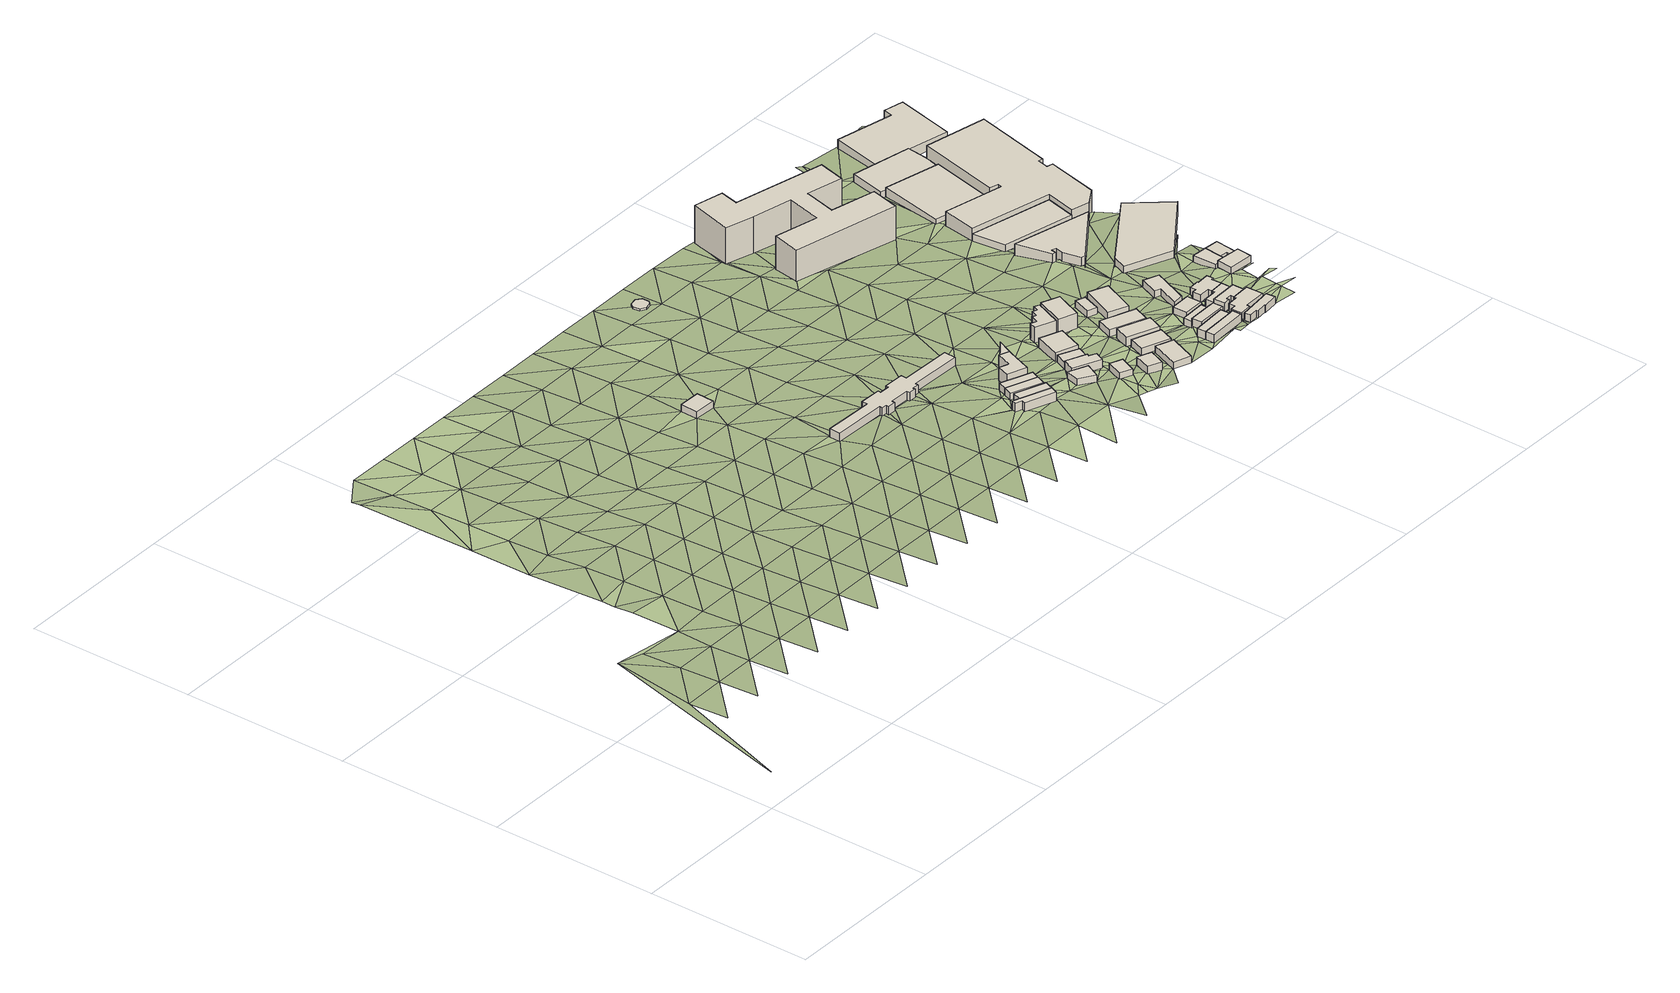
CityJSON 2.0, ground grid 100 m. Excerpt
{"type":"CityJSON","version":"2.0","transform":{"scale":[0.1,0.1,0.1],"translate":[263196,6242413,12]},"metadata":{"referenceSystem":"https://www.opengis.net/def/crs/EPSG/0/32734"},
"CityObjects":{
"building1":{"type":"Building","attributes":{"building":"service","building:levels":"1","footprint":{"type":"Polygon"},"plus_code":"C7XJX9X3+XVV","ground_height":23.1,"building_height":4.1,"roof_height":27.2},"geometry":[{"type":"Solid","lod":"1","boundaries":[[[[0,1,2,3]],[[1,4,5,2]],[[4,6,7,5]],[[6,0,3,7]],[[3,2,5,7]],[[6,4,1,0]]]]}]},
"building2":{"type":"Building","attributes":{"address":"Searle Street Woodstock 7925 Cape Town","building":"civic","building:levels":"1","footprint":{"type":"Polygon"},"plus_code":"CCXQXQXG+XPR","ground_height":27.39,"building_height":4.1,"roof_height":31.49},"geometry":[{"type":"Solid","lod":"1","boundaries":[[[[8,9,10,11]],[[9,12,13,10]],[[12,14,15,13]],[[14,16,17,15]],[[16,18,19,17]],[[18,20,21,19]],[[20,22,23,21]],[[22,24,25,23]],[[24,26,27,25]],[[26,28,29,27]],[[28,30,31,29]],[[30,32,33,31]],[[32,34,35,33]],[[34,36,37,35]],[[36,38,39,37]],[[38,40,41,39]],[[40,42,43,41]],[[42,44,45,43]],[[44,46,47,45]],[[46,48,49,47]],[[48,50,51,49]],[[50,52,53,51]],[[52,54,55,53]],[[54,8,11,55]],[[11,10,13,15,17,19,21,23,25,27,29,31,33,35,37,39,41,43,45,47,49,51,53,55]],[[54,52,50,48,46,44,42,40,38,36,34,32,30,28,26,24,22,20,18,16,14,12,9,8]]]]}]},
"building3":{"type":"Building","attributes":{"address":"38 Upper Warwick Street Woodstock Cape Town","building":"house","building:levels":"1","footprint":{"type":"Polygon"},"plus_code":"CGXQXCXW+XPV","ground_height":31.04,"building_height":4.1,"roof_height":35.14},"geometry":[{"type":"Solid","lod":"1","boundaries":[[[[56,57,58,59]],[[57,60,61,58]],[[60,62,63,61]],[[62,64,65,63]],[[64,66,67,65]],[[66,68,69,67]],[[68,56,59,69]],[[59,58,61,63,65,67,69]],[[68,66,64,62,60,57,56]]]]}]},
"building4":{"type":"Building","attributes":{"address":"36 Upper Warwick Street Woodstock Cape Town","building":"house","building:levels":"1","footprint":{"type":"Polygon"},"plus_code":"CGXVX6XV+XVR","ground_height":31.04,"building_height":4.1,"roof_height":35.14},"geometry":[{"type":"Solid","lod":"1","boundaries":[[[[56,70,71,59]],[[70,72,73,71]],[[72,57,58,73]],[[57,56,59,58]],[[59,71,73,58]],[[57,72,70,56]]]]}]},
"building5":{"type":"Building","attributes":{"address":"34 Upper Warwick Street Woodstock Cape Town","building":"house","building:levels":"1","footprint":{"type":"Polygon"},"plus_code":"CHX2X7XG+X4X","ground_height":29.54,"building_height":4.1,"roof_height":33.64},"geometry":[{"type":"Solid","lod":"1","boundaries":[[[[74,75,76,77,78,79]],[[75,80,81,77,76]],[[80,82,83,81]],[[82,74,79,78,83]],[[78,77,81,83]],[[82,80,75,74]]]]}]},
"building6":{"type":"Building","attributes":{"address":"32 Upper Warwick Street Woodstock Cape Town","building":"house","building:levels":"1","footprint":{"type":"Polygon"},"plus_code":"CHX4X8XF+X5X","ground_height":29.35,"building_height":4.1,"roof_height":33.45},"geometry":[{"type":"Solid","lod":"1","boundaries":[[[[74,84,85,79]],[[84,86,87,85]],[[86,75,76,87]],[[75,74,79,76]],[[79,85,87,76]],[[75,86,84,74]]]]}]},
"building7":{"type":"Building","attributes":{"address":"Upper Warwick Street Woodstock Cape Town","building":"house","building:levels":"2","footprint":{"type":"Polygon"},"plus_code":"CHX8XXXF+XWV","ground_height":29.35,"building_height":6.9,"roof_height":36.25},"geometry":[{"type":"Solid","lod":"1","boundaries":[[[[88,89,90,91]],[[89,92,93,90]],[[92,94,95,93]],[[94,96,97,95]],[[96,98,99,97]],[[98,88,91,99]],[[91,90,93,95,97,99]],[[98,96,94,92,89,88]]]]}]},
"building8":{"type":"Building","attributes":{"building":"roof","building:levels":"1","footprint":{"type":"Polygon"},"plus_code":"CCXJX8X4+X8R","ground_height":18.79,"bottom_roof_height":21.59,"roof_height":22.89},"geometry":[{"type":"Solid","lod":"1","boundaries":[[[[100,101,102,103]],[[101,104,105,102]],[[104,106,107,105]],[[106,108,109,107]],[[108,110,111,109]],[[110,112,113,111]],[[112,114,115,113]],[[114,100,103,115]],[[103,102,105,107,109,111,113,115]],[[114,112,110,108,106,104,101,100]]]]}]},
"building9":{"type":"Building","attributes":{"address":"Upper Warwick Street Woodstock Cape Town","building":"house","building:levels":"1","footprint":{"type":"Polygon"},"plus_code":"CJX8XVX3+X5R","ground_height":30.44,"building_height":4.1,"roof_height":34.54},"geometry":[{"type":"Solid","lod":"1","boundaries":[[[[116,117,118,119]],[[117,120,121,118]],[[120,122,123,121]],[[122,116,119,123]],[[119,118,121,123]],[[122,120,117,116]]]]}]},
"building10":{"type":"Building","attributes":{"building":"industrial","building:levels":"1","footprint":{"type":"Polygon"},"plus_code":"CJX4X7XG+X7R","ground_height":27.84,"building_height":4.1,"roof_height":31.94},"geometry":[{"type":"Solid","lod":"1","boundaries":[[[[124,125,126,127]],[[125,128,129,126]],[[128,124,127,129]],[[127,126,129]],[[128,125,124]]]]}]},
"building11":{"type":"Building","attributes":{"address":"Upper Warwick Street Woodstock Cape Town","building":"house","building:levels":"1","footprint":{"type":"Polygon"},"plus_code":"CJXQXRXH+XJW","ground_height":30.44,"building_height":4.1,"roof_height":34.54},"geometry":[{"type":"Solid","lod":"1","boundaries":[[[[130,131,132,133,134,135]],[[131,136,137,133,132]],[[136,138,139,137]],[[138,140,141,139]],[[140,142,143,141]],[[142,130,135,134,143]],[[134,133,137,139,141,143]],[[142,140,138,136,131,130]]]]}]},
"building12":{"type":"Building","attributes":{"address":"Woodstock Cape Town","building":"house","building:levels":"1","footprint":{"type":"Polygon"},"plus_code":"CMX5XGX8+XMV","ground_height":30.44,"building_height":4.1,"roof_height":34.54},"geometry":[{"type":"Solid","lod":"1","boundaries":[[[[144,145,146,147]],[[145,148,149,146]],[[148,150,151,149]],[[150,144,147,151]],[[147,146,149,151]],[[150,148,145,144]]]]}]},
"building13":{"type":"Building","attributes":{"address":"Upper Warwick Street Woodstock Cape Town","building":"house","building:levels":"1","footprint":{"type":"Polygon"},"plus_code":"CJXVXCX7+XJW","ground_height":29.15,"building_height":4.1,"roof_height":33.25},"geometry":[{"type":"Solid","lod":"1","boundaries":[[[[131,130,135,132]],[[130,152,153,135]],[[152,154,155,153]],[[154,131,132,155]],[[132,135,153,155]],[[154,152,130,131]]]]}]},
"building14":{"type":"Building","attributes":{"address":"Woodstock Cape Town","building":"house","building:levels":"1","footprint":{"type":"Polygon"},"plus_code":"CMXRXGXP+X5W","ground_height":31.17,"building_height":4.1,"roof_height":35.27},"geometry":[{"type":"Solid","lod":"1","boundaries":[[[[156,157,158,159]],[[157,160,161,158]],[[160,162,163,161]],[[162,156,159,163]],[[159,158,161,163]],[[162,160,157,156]]]]}]},
"building15":{"type":"Building","attributes":{"address":"Upper Warwick Street Woodstock Cape Town","building":"house","building:levels":"1","footprint":{"type":"Polygon"},"plus_code":"CMX5X9XQ+X7X","ground_height":29.15,"building_height":4.1,"roof_height":33.25},"geometry":[{"type":"Solid","lod":"1","boundaries":[[[[164,165,166,167]],[[165,168,169,166]],[[168,170,171,169]],[[170,164,167,171]],[[167,166,169,171]],[[170,168,165,164]]]]}]},
"building16":{"type":"Building","attributes":{"address":"Ravenscraig Road Woodstock Cape Town","building":"house","building:levels":"1","footprint":{"type":"Polygon"},"plus_code":"CPXGX3XV+XRV","ground_height":31.17,"building_height":4.1,"roof_height":35.27},"geometry":[{"type":"Solid","lod":"1","boundaries":[[[[172,173,174,175]],[[173,176,177,174]],[[176,178,179,177]],[[178,172,175,179]],[[175,174,177,179]],[[178,176,173,172]]]]}]},
"building17":{"type":"Building","attributes":{"address":"Upper Warwick Street Woodstock Cape Town","building":"house","building:levels":"3","footprint":{"type":"Polygon"},"plus_code":"CMXHXWX2+X8X","ground_height":27.42,"building_height":9.7,"roof_height":37.12},"geometry":[{"type":"Solid","lod":"1","boundaries":[[[[180,181,182,183]],[[181,184,185,182]],[[184,186,187,185]],[[186,188,189,187]],[[188,190,191,189]],[[190,192,193,191]],[[192,194,195,193]],[[194,196,197,195]],[[196,198,199,197]],[[198,180,183,199]],[[183,182,185,187,189,191,193,195,197,199]],[[198,196,194,192,190,188,186,184,181,180]]]]}]},
"building18":{"type":"Building","attributes":{"address":"Ravenscraig Road Woodstock Cape Town","building":"house","building:levels":"1","footprint":{"type":"Polygon"},"plus_code":"CPXJXVXC+XCR","ground_height":30.36,"building_height":4.1,"roof_height":34.46},"geometry":[{"type":"Solid","lod":"1","boundaries":[[[[200,201,202,203]],[[201,204,205,202]],[[204,206,207,205]],[[206,200,203,207]],[[203,202,205,207]],[[206,204,201,200]]]]}]},
"building19":{"type":"Building","attributes":{"address":"Upper Warwick Street Woodstock Cape Town","building":"house","building:levels":"3","footprint":{"type":"Polygon"},"plus_code":"CPX5XMXW+X4X","ground_height":27.42,"building_height":9.7,"roof_height":37.12},"geometry":[{"type":"Solid","lod":"1","boundaries":[[[[208,209,210,211]],[[209,212,213,210]],[[212,214,215,213]],[[214,208,211,215]],[[211,210,213,215]],[[214,212,209,208]]]]}]},
"building20":{"type":"Building","attributes":{"address":"Ravenscraig Road Woodstock Cape Town","building":"house","building:levels":"1","footprint":{"type":"Polygon"},"plus_code":"CPXRXRX2+X4V","ground_height":30.78,"building_height":4.1,"roof_height":34.88},"geometry":[{"type":"Solid","lod":"1","boundaries":[[[[216,217,218,219]],[[217,220,221,218]],[[220,222,223,221]],[[222,216,219,223]],[[219,218,221,223]],[[222,220,217,216]]]]}]},
"building21":{"type":"Building","attributes":{"address":"Ravenscraig Road Woodstock Cape Town","building":"house","building:levels":"1","footprint":{"type":"Polygon"},"plus_code":"CPXXXRX5+X5X","ground_height":29.14,"building_height":4.1,"roof_height":33.24},"geometry":[{"type":"Solid","lod":"1","boundaries":[[[[224,225,226,227]],[[225,228,229,226]],[[228,230,231,229]],[[230,224,227,231]],[[227,226,229,231]],[[230,228,225,224]]]]}]},
"building22":{"type":"Building","attributes":{"building":"service","building:levels":"1","footprint":{"type":"Polygon"},"plus_code":"CQX3XMX3+XXR","ground_height":27.41,"building_height":4.1,"roof_height":31.51},"geometry":[{"type":"Solid","lod":"1","boundaries":[[[[232,233,234,235]],[[233,236,237,234]],[[236,238,239,237]],[[238,232,235,239]],[[235,234,237,239]],[[238,236,233,232]]]]}]},
"building23":{"type":"Building","attributes":{"address":"19 Ravenscraig Road Woodstock Cape Town","building":"house","building:levels":"1","footprint":{"type":"Polygon"},"plus_code":"CRX6XCX5+XPX","ground_height":32.92,"building_height":4.1,"roof_height":37.02},"geometry":[{"type":"Solid","lod":"1","boundaries":[[[[240,241,242,243]],[[241,244,245,242]],[[244,246,247,245]],[[246,248,249,247]],[[248,240,243,249]],[[243,242,245,247,249]],[[248,246,244,241,240]]]]}]},
"building24":{"type":"Building","attributes":{"address":"17 Ravenscraig Road Woodstock Cape Town","building":"house","building:levels":"1","footprint":{"type":"Polygon"},"plus_code":"CRX4XRXG+XFR","ground_height":32.92,"building_height":4.1,"roof_height":37.02},"geometry":[{"type":"Solid","lod":"1","boundaries":[[[[240,248,249,243]],[[248,250,251,249]],[[250,252,253,251]],[[252,240,243,253]],[[243,249,251,253]],[[252,250,248,240]]]]}]},
"building25":{"type":"Building","attributes":{"address":"41 Upper Warwick Street Woodstock Cape Town","building":"house","building:levels":"1","footprint":{"type":"Polygon"},"plus_code":"CQXGX5XX+XGV","ground_height":29.14,"building_height":4.1,"roof_height":33.24},"geometry":[{"type":"Solid","lod":"1","boundaries":[[[[254,255,256,257]],[[255,258,259,256]],[[258,260,261,259]],[[260,254,257,261]],[[257,256,259,261]],[[260,258,255,254]]]]}]},
"building26":{"type":"Building","attributes":{"address":"15 Ravenscraig Road Woodstock Cape Town","building":"house","building:levels":"1","footprint":{"type":"Polygon"},"plus_code":"CRX9X2X5+X2X","ground_height":32.92,"building_height":4.1,"roof_height":37.02},"geometry":[{"type":"Solid","lod":"1","boundaries":[[[[262,263,264,265,266,267]],[[263,268,269,265,264]],[[268,270,271,269]],[[270,272,273,271]],[[272,262,267,266,273]],[[266,265,269,271,273]],[[272,270,268,263,262]]]]}]},
"building27":{"type":"Building","attributes":{"address":"13 Ravenscraig Road Woodstock Cape Town","building":"house","building:levels":"1","footprint":{"type":"Polygon"},"plus_code":"CRX7XGX6+XRR","ground_height":30.94,"building_height":4.1,"roof_height":35.04},"geometry":[{"type":"Solid","lod":"1","boundaries":[[[[274,275,276,267]],[[275,277,278,276]],[[277,279,264,278]],[[279,274,267,264]],[[267,276,278,264]],[[279,277,275,274]]]]}]},
"building28":{"type":"Building","attributes":{"address":"11 Ravenscraig Road Woodstock Cape Town","building":"house","building:levels":"1","footprint":{"type":"Polygon"},"plus_code":"CRXCXVX2+X6X","ground_height":30.94,"building_height":4.1,"roof_height":35.04},"geometry":[{"type":"Solid","lod":"1","boundaries":[[[[280,281,282,283]],[[281,284,285,282]],[[284,286,287,285]],[[286,280,283,287]],[[283,282,285,287]],[[286,284,281,280]]]]}]},
"building29":{"type":"Building","attributes":{"building":"industrial","building:levels":"7","footprint":{"type":"Polygon"},"plus_code":"CQX4XHXH+XMX","ground_height":18.16,"building_height":20.9,"roof_height":39.06},"geometry":[{"type":"Solid","lod":"1","boundaries":[[[[288,289,290,291]],[[289,292,293,290]],[[292,294,295,293]],[[294,296,297,295]],[[296,298,299,297]],[[298,300,301,299]],[[300,302,303,301]],[[302,304,305,303]],[[304,306,307,305]],[[306,308,309,307]],[[308,310,311,309]],[[310,312,313,311]],[[312,314,315,313]],[[314,316,317,315]],[[316,288,291,317]],[[291,290,293,295,297,299,301,303,305,307,309,311,313,315,317]],[[316,314,312,310,308,306,304,302,300,298,296,294,292,289,288]]]]}]},
"building30":{"type":"Building","attributes":{"address":"10 Park Road Woodstock Cape Town","building":"house","building:levels":"1","footprint":{"type":"Polygon"},"plus_code":"CVXCXPX5+XWX","ground_height":33.24,"building_height":4.1,"roof_height":37.34},"geometry":[{"type":"Solid","lod":"1","boundaries":[[[[318,319,320,321]],[[319,322,323,320]],[[322,324,325,323]],[[324,326,327,325]],[[326,328,329,327]],[[328,330,331,329]],[[330,332,333,331]],[[332,318,321,333]],[[321,320,323,325,327,329,331,333]],[[332,330,328,326,324,322,319,318]]]]}]},
"building31":{"type":"Building","attributes":{"address":"8 Park Road Woodstock Cape Town","building":"house","building:levels":"1","footprint":{"type":"Polygon"},"plus_code":"CVX9X9XJ+XPR","ground_height":33.24,"building_height":4.1,"roof_height":37.34},"geometry":[{"type":"Solid","lod":"1","boundaries":[[[[334,335,336,337]],[[335,338,339,336]],[[338,340,341,339]],[[340,342,343,341]],[[342,344,345,343]],[[344,346,347,345]],[[346,348,349,347]],[[348,350,351,349]],[[350,352,353,351]],[[352,354,355,353]],[[354,334,337,355]],[[337,336,339,341,343,345,347,349,351,353,355]],[[354,352,350,348,346,344,342,340,338,335,334]]]]}]},
"building32":{"type":"Building","attributes":{"address":"37 Warwick Street Woodstock Cape Town","building":"house","building:levels":"1","footprint":{"type":"Polygon"},"plus_code":"CRXPXPXC+XCX","ground_height":29.06,"building_height":4.1,"roof_height":33.16},"geometry":[{"type":"Solid","lod":"1","boundaries":[[[[356,357,358,359]],[[357,360,361,358]],[[360,362,363,361]],[[362,364,365,363]],[[364,366,367,365]],[[366,356,359,367]],[[359,358,361,363,365,367]],[[366,364,362,360,357,356]]]]}]},
"building33":{"type":"Building","attributes":{"address":"6 Park Road Woodstock Cape Town","building":"house","building:levels":"1","footprint":{"type":"Polygon"},"plus_code":"CVX8XRXV+XJW","ground_height":33.24,"building_height":4.1,"roof_height":37.34},"geometry":[{"type":"Solid","lod":"1","boundaries":[[[[368,369,370,337]],[[369,371,372,373,370]],[[371,374,375,376,373,372]],[[374,377,378,376,375]],[[377,379,380,378]],[[379,381,382,380]],[[381,383,336,382]],[[383,368,337,336]],[[337,370,373,376,378,380,382,336]],[[383,381,379,377,374,371,369,368]]]]}]},
"building34":{"type":"Building","attributes":{"address":"4 Park Road Woodstock Cape Town","building":"house","building:levels":"1","footprint":{"type":"Polygon"},"plus_code":"CVX8XMXH+X2V","ground_height":31.2,"building_height":4.1,"roof_height":35.3},"geometry":[{"type":"Solid","lod":"1","boundaries":[[[[369,384,385,386]],[[384,387,388,385]],[[387,389,390,388]],[[389,391,392,390]],[[391,371,372,392]],[[371,369,386,372]],[[386,385,388,390,392,372]],[[371,391,389,387,384,369]]]]}]},
"building35":{"type":"Building","attributes":{"address":"2 Park Road Woodstock Cape Town","building":"house","building:levels":"1","footprint":{"type":"Polygon"},"plus_code":"CVX9X4X2+X2R","ground_height":31.2,"building_height":4.1,"roof_height":35.3},"geometry":[{"type":"Solid","lod":"1","boundaries":[[[[384,393,394,385]],[[393,395,396,394]],[[395,397,398,396]],[[397,399,400,398]],[[399,401,402,400]],[[401,403,404,402]],[[403,405,406,404]],[[405,407,408,406]],[[407,409,410,408]],[[409,411,412,410]],[[411,387,388,412]],[[387,384,385,388]],[[385,394,396,398,400,402,404,406,408,410,412,388]],[[387,411,409,407,405,403,401,399,397,395,393,384]]]]}]},
"building36":{"type":"Building","attributes":{"address":"40 Woodlands Road Woodstock Cape Town","building":"yes","building:levels":"2","footprint":{"type":"Polygon"},"plus_code":"CVXCXHXF+XCV","ground_height":22.42,"building_height":6.9,"roof_height":29.32},"geometry":[{"type":"Solid","lod":"1","boundaries":[[[[413,414,415,416]],[[414,417,418,415]],[[417,419,420,418]],[[419,421,422,420]],[[421,423,424,422]],[[423,425,426,424]],[[425,427,428,426]],[[427,429,430,428]],[[429,431,432,430]],[[431,413,416,432]],[[416,415,418,420,422,424,426,428,430,432]],[[431,429,427,425,423,421,419,417,414,413]]]]}]},
"building37":{"type":"Building","attributes":{"address":"Park Road Woodstock Cape Town","building":"house","building:levels":"1","footprint":{"type":"Polygon"},"plus_code":"C2XVXHXC+X4W","ground_height":31,"building_height":4.1,"roof_height":35.1},"geometry":[{"type":"Solid","lod":"1","boundaries":[[[[433,434,435,436,437]],[[434,438,439,435]],[[438,440,441,439]],[[440,433,437,436,441]],[[436,435,439,441]],[[440,438,434,433]]]]}]},
"building38":{"type":"Building","attributes":{"address":"33 Warwick Street Woodstock Cape Town","building":"yes","building:levels":"1","footprint":{"type":"Polygon"},"plus_code":"C2XMXPX2+X7W","ground_height":28.67,"building_height":4.1,"roof_height":32.77},"geometry":[{"type":"Solid","lod":"1","boundaries":[[[[442,443,444,445]],[[443,446,447,444]],[[446,448,449,447]],[[448,450,451,449]],[[450,442,445,451]],[[445,444,447,449,451]],[[450,448,446,443,442]]]]}]},
"building39":{"type":"Building","attributes":{"building":"industrial","building:levels":"1","footprint":{"type":"Polygon"},"plus_code":"CVXFXRX3+XMX","ground_height":21.06,"building_height":4.1,"roof_height":25.16},"geometry":[{"type":"Solid","lod":"1","boundaries":[[[[452,453,454,455]],[[453,456,457,454]],[[456,458,459,457]],[[458,452,455,459]],[[455,454,457,459]],[[458,456,453,452]]]]}]},
"building40":{"type":"Building","attributes":{"address":"31 Warwick Street Woodstock Cape Town","building":"house","building:levels":"1","footprint":{"type":"Polygon"},"plus_code":"C3X4X8X8+X7R","ground_height":28.67,"building_height":4.1,"roof_height":32.77},"geometry":[{"type":"Solid","lod":"1","boundaries":[[[[442,450,451,445]],[[450,460,461,451]],[[460,462,463,461]],[[462,464,465,463]],[[464,466,467,465]],[[466,468,469,467]],[[468,442,445,469]],[[445,451,461,463,465,467,469]],[[468,466,464,462,460,450,442]]]]}]},
"building41":{"type":"Building","attributes":{"address":"19D Woodlands Road Cape Town","building":"industrial","building:levels":"1","footprint":{"type":"Polygon"},"plus_code":"C2XRX7XF+XMX","ground_height":26.19,"building_height":4.1,"roof_height":30.29},"geometry":[{"type":"Solid","lod":"1","boundaries":[[[[470,471,472,473]],[[471,474,475,472]],[[474,476,477,475]],[[476,478,479,477]],[[478,470,473,479]],[[473,472,475,477,479]],[[478,476,474,471,470]]]]}]},
"building42":{"type":"Building","attributes":{"building":"industrial","building:levels":"1","footprint":{"type":"Polygon"},"plus_code":"CVX9XRX9+XVX","ground_height":18.2,"building_height":4.1,"roof_height":22.3},"geometry":[{"type":"Solid","lod":"1","boundaries":[[[[480,481,482,483,484,485]],[[481,486,487,483,482]],[[486,488,489,487]],[[488,480,485,484,489]],[[484,483,487,489]],[[488,486,481,480]]]]}]},
"building43":{"type":"Building","attributes":{"address":"Masons Press","building":"industrial","building:use":"commercial","building:levels":"3","footprint":{"type":"Polygon"},"plus_code":"C3X2X4X8+X3X","ground_height":18.71,"building_height":9.7,"roof_height":28.41},"geometry":[{"type":"Solid","lod":"1","boundaries":[[[[490,491,454,492,493,457]],[[491,494,455,495,492,454]],[[494,496,497,495,455]],[[496,498,499,497]],[[498,500,501,499]],[[500,502,503,501]],[[502,504,505,503]],[[504,506,507,505]],[[506,508,509,507]],[[508,510,511,512,509]],[[510,513,514,512,511]],[[513,515,516,514]],[[515,517,518,516]],[[517,519,520,518]],[[519,490,457,493,520]],[[493,492,495,497,499,501,503,505,507,509,512,514,516,518,520]],[[519,517,515,513,510,508,506,504,502,500,498,496,494,491,490]]]]}]},
"building44":{"type":"Building","attributes":{"building":"industrial","building:levels":"1","footprint":{"type":"Polygon"},"plus_code":"CVXJXQX4+XPV","ground_height":16.73,"building_height":4.1,"roof_height":20.83},"geometry":[{"type":"Solid","lod":"1","boundaries":[[[[521,522,523,485]],[[522,524,511,523]],[[524,525,526,511]],[[525,527,528,526]],[[527,529,530,528]],[[529,521,485,530]],[[485,523,511,526,528,530]],[[529,527,525,524,522,521]]]]}]},
"building45":{"type":"Building","attributes":{"building":"commercial","building:levels":"1","footprint":{"type":"Polygon"},"plus_code":"C2XXXPXW+XVX","ground_height":14.62,"building_height":4.1,"roof_height":18.72},"geometry":[{"type":"Solid","lod":"1","boundaries":[[[[531,532,533,534]],[[532,535,536,533]],[[535,537,538,536]],[[537,539,540,538]],[[539,541,542,540]],[[541,531,534,542]],[[534,533,536,538,540,542]],[[541,539,537,535,532,531]]]]}]},
"terrain1":{"type":"TINRelief","geometry":[{"type":"CompositeSurface","lod":"1","boundaries":[[[543,544,545]],[[544,546,547]],[[548,544,547]],[[544,548,545]],[[547,549,550]],[[551,545,548]],[[548,547,552]],[[551,548,552]],[[552,547,550]],[[553,545,551]],[[551,552,553]],[[554,555,550]],[[552,550,556]],[[553,552,556]],[[556,550,555]],[[553,556,557]],[[553,558,559]],[[555,560,561]],[[558,553,557]],[[562,559,558]],[[555,563,556]],[[562,564,565]],[[563,555,561]],[[562,558,564]],[[557,556,566]],[[567,568,565]],[[565,564,567]],[[566,556,563]],[[558,557,569]],[[561,570,571]],[[557,566,569]],[[568,567,572]],[[573,564,558]],[[574,568,575]],[[563,561,576]],[[568,572,575]],[[573,558,569]],[[564,577,567]],[[576,561,571]],[[563,578,566]],[[572,567,577]],[[577,564,573]],[[574,575,579]],[[578,563,576]],[[566,580,569]],[[574,579,581]],[[581,582,574]],[[583,584,571]],[[585,575,572]],[[566,578,580]],[[577,586,572]],[[573,569,587]],[[576,571,588]],[[579,575,585]],[[572,586,585]],[[589,590,582]],[[580,587,569]],[[581,589,582]],[[577,573,591]],[[588,571,584]],[[592,578,576]],[[577,591,586]],[[589,593,590]],[[581,579,594]],[[591,573,587]],[[585,595,579]],[[592,576,588]],[[580,578,596]],[[581,594,589]],[[579,595,594]],[[584,597,598]],[[599,585,586]],[[578,592,596]],[[586,591,599]],[[587,580,600]],[[589,601,593]],[[584,602,588]],[[603,595,585]],[[601,589,594]],[[585,599,603]],[[596,600,580]],[[587,604,591]],[[602,584,598]],[[588,605,592]],[[595,606,594]],[[601,607,593]],[[591,604,599]],[[604,587,600]],[[606,595,603]],[[596,592,605]],[[605,588,602]],[[598,608,609]],[[599,610,603]],[[611,601,594]],[[606,612,594]],[[604,610,599]],[[600,596,613]],[[605,614,596]],[[611,594,612]],[[602,598,615]],[[616,607,601]],[[617,606,603]],[[610,618,603]],[[596,614,613]],[[604,600,619]],[[615,598,609]],[[601,611,616]],[[602,620,605]],[[606,617,612]],[[603,618,617]],[[604,619,610]],[[619,600,613]],[[620,614,605]],[[620,602,615]],[[611,612,621]],[[622,623,609]],[[621,612,617]],[[610,624,618]],[[610,619,625]],[[614,626,613]],[[616,611,627]],[[628,614,620]],[[615,609,629]],[[610,625,624]],[[621,627,611]],[[617,618,630]],[[614,628,626]],[[613,631,619]],[[629,609,623]],[[632,620,615]],[[630,621,617]],[[618,624,630]],[[627,633,616]],[[631,625,619]],[[631,613,626]],[[632,615,629]],[[634,628,620]],[[623,635,636]],[[624,625,637]],[[638,627,621]],[[621,630,639]],[[632,634,620]],[[637,625,631]],[[626,628,640]],[[627,638,633]],[[621,639,638]],[[623,641,629]],[[630,624,642]],[[624,637,643]],[[640,628,634]],[[631,626,644]],[[641,623,636]],[[632,629,645]],[[639,630,642]],[[624,643,642]],[[633,638,646]],[[644,626,640]],[[637,631,647]],[[645,629,641]],[[648,634,632]],[[649,650,636]],[[638,639,651]],[[6,643,637]],[[647,631,644]],[[642,652,639]],[[653,640,634]],[[648,632,645]],[[651,646,638]],[[639,652,651]],[[6,637,647]],[[642,643,4]],[[641,636,654]],[[644,640,655]],[[653,634,648]],[[4,643,6]],[[640,653,655]],[[654,636,650]],[[656,645,641]],[[657,646,651]],[[644,658,647]],[[659,652,642]],[[660,642,4]],[[644,655,658]],[[0,6,647]],[[656,641,654]],[[648,645,661]],[[642,660,659]],[[650,662,663]],[[664,651,652]],[[665,658,655]],[[4,1,660]],[[666,0,647]],[[667,653,648]],[[661,645,656]],[[666,647,658]],[[651,664,657]],[[652,659,664]],[[668,665,655]],[[650,669,654]],[[665,670,658]],[[648,661,667]],[[0,671,1]],[[669,650,663]],[[0,666,671]],[[660,1,672]],[[667,673,653]],[[674,656,654]],[[660,672,659]],[[668,675,665]],[[664,676,657]],[[670,665,675]],[[658,677,666]],[[1,671,672]],[[674,654,669]],[[677,658,670]],[[678,661,656]],[[661,679,667]],[[659,680,664]],[[681,663,682]],[[661,683,679]],[[675,668,670]],[[679,684,667]],[[672,680,659]],[[685,671,666]],[[678,656,674]],[[666,677,686]],[[683,661,678]],[[687,676,664]],[[677,670,688]],[[669,663,689]],[[685,672,671]],[[666,686,685]],[[664,680,687]],[[690,683,691]],[[674,669,692]],[[663,681,689]],[[693,683,678]],[[683,693,691]],[[694,688,695]],[[676,687,696]],[[692,669,697]],[[695,698,694]],[[688,699,677]],[[677,699,686]],[[680,672,700]],[[697,669,689]],[[701,672,685]],[[702,693,678]],[[60,674,692]],[[678,674,703]],[[699,688,694]],[[702,678,704]],[[703,674,60]],[[680,700,687]],[[672,701,700]],[[702,704,705]],[[706,707,681]],[[708,685,686]],[[692,697,709]],[[699,694,710]],[[686,699,708]],[[704,678,711]],[[72,60,712]],[[713,689,681]],[[714,60,72]],[[711,678,703]],[[703,60,714]],[[713,697,689]],[[704,711,715]],[[701,685,716]],[[696,687,717]],[[687,700,718]],[[713,681,707]],[[719,703,714]],[[685,708,716]],[[710,720,721]],[[719,722,703]],[[687,718,717]],[[72,82,714]],[[703,722,711]],[[710,723,699]],[[699,723,708]],[[8,715,711]],[[701,724,700]],[[716,725,701]],[[72,726,82]],[[711,722,727]],[[713,707,728]],[[713,728,729]],[[710,721,723]],[[722,730,727]],[[731,732,707]],[[9,721,720]],[[724,718,700]],[[726,729,728]],[[730,722,84]],[[701,725,724]],[[708,733,716]],[[89,711,727]],[[733,708,723]],[[734,730,84]],[[120,728,707]],[[82,726,735]],[[728,735,726]],[[736,717,718]],[[9,723,721]],[[711,737,8]],[[735,74,82]],[[89,727,738]],[[89,737,711]],[[739,725,716]],[[735,728,740]],[[734,84,741]],[[74,735,84]],[[742,707,732]],[[736,718,724]],[[740,728,120]],[[120,707,742]],[[739,716,733]],[[741,88,734]],[[741,84,131]],[[743,732,744]],[[735,131,84]],[[89,745,737]],[[9,8,746]],[[88,745,89]],[[747,88,741]],[[736,748,717]],[[723,9,749]],[[8,737,746]],[[743,742,732]],[[743,744,750]],[[735,751,131]],[[733,723,749]],[[751,735,122]],[[724,725,752]],[[745,88,747]],[[725,739,753]],[[154,741,131]],[[754,747,741]],[[745,124,737]],[[755,122,120]],[[120,742,148]],[[754,741,154]],[[9,746,749]],[[743,756,742]],[[757,743,750]],[[725,753,752]],[[122,758,751]],[[120,148,755]],[[746,737,124]],[[759,736,724]],[[757,756,743]],[[758,122,755]],[[739,733,760]],[[750,761,176]],[[749,762,733]],[[755,148,758]],[[763,757,750]],[[747,754,165]],[[759,724,752]],[[124,747,764]],[[148,145,758]],[[152,754,154]],[[753,739,760]],[[765,748,736]],[[157,756,757]],[[750,176,763]],[[760,733,762]],[[766,767,768]],[[145,767,758]],[[145,756,157]],[[764,747,165]],[[769,746,124]],[[152,768,767]],[[770,754,152]],[[746,771,749]],[[767,770,152]],[[736,759,765]],[[124,764,769]],[[767,145,772]],[[206,145,157]],[[763,176,773]],[[764,165,774]],[[775,752,753]],[[776,763,773]],[[769,771,746]],[[760,777,753]],[[774,778,764]],[[157,776,206]],[[779,762,749]],[[145,206,772]],[[198,774,165]],[[773,176,173]],[[770,767,230]],[[780,764,778]],[[781,767,772]],[[173,776,773]],[[752,775,759]],[[769,764,780]],[[198,165,782]],[[753,777,775]],[[776,173,206]],[[783,780,778]],[[781,230,767]],[[770,784,782]],[[749,771,779]],[[206,204,772]],[[785,760,762]],[[186,769,780]],[[198,782,209]],[[230,784,770]],[[772,204,781]],[[186,780,188]],[[786,206,173]],[[759,787,765]],[[186,181,769]],[[788,209,782]],[[180,198,209]],[[788,782,784]],[[785,762,779]],[[775,787,759]],[[230,781,220]],[[173,789,786]],[[184,181,186]],[[771,769,790]],[[777,791,775]],[[178,792,789]],[[793,777,760]],[[781,204,794]],[[795,792,178]],[[790,769,181]],[[208,180,209]],[[784,230,228]],[[788,784,228]],[[181,180,208]],[[786,789,792]],[[794,204,796]],[[760,785,793]],[[777,793,791]],[[787,797,765]],[[798,775,791]],[[230,220,799]],[[775,800,787]],[[771,801,779]],[[790,181,208]],[[795,241,792]],[[800,775,798]],[[252,786,792]],[[788,228,233]],[[792,241,240]],[[771,790,801]],[[796,786,263]],[[792,240,252]],[[214,788,233]],[[214,790,208]],[[802,799,220]],[[252,263,786]],[[803,233,228]],[[795,804,241]],[[796,277,794]],[[787,800,805]],[[785,779,806]],[[807,802,794]],[[798,808,800]],[[809,803,228]],[[787,805,797]],[[277,807,794]],[[233,803,810]],[[779,801,806]],[[263,277,796]],[[214,233,232]],[[268,263,252]],[[811,808,798]],[[286,802,807]],[[793,785,812]],[[802,286,799]],[[803,809,813]],[[255,810,803]],[[790,214,814]],[[252,815,268]],[[214,232,816]],[[807,277,286]],[[241,804,817]],[[790,814,801]],[[799,286,809]],[[811,798,818]],[[785,806,812]],[[238,810,255]],[[816,232,238]],[[819,820,804]],[[286,277,280]],[[821,791,793]],[[814,214,816]],[[255,816,238]],[[277,822,280]],[[817,804,820]],[[268,815,823]],[[286,824,809]],[[813,809,357]],[[825,808,811]],[[820,324,817]],[[255,254,816]],[[806,801,826]],[[344,815,827]],[[801,814,828]],[[324,322,817]],[[346,817,322]],[[817,346,829]],[[344,827,829]],[[809,824,357]],[[280,822,281]],[[346,344,829]],[[823,815,344]],[[818,825,811]],[[813,357,254]],[[824,286,284]],[[292,830,805]],[[348,346,322]],[[831,832,822]],[[324,328,326]],[[340,823,344]],[[793,812,821]],[[806,826,812]],[[833,832,823]],[[344,342,340]],[[371,822,832]],[[823,340,833]],[[801,828,826]],[[822,371,281]],[[371,832,833]],[[834,824,284]],[[281,371,391]],[[254,835,816]],[[833,340,836]],[[360,357,824]],[[837,838,292]],[[409,284,281]],[[281,391,409]],[[814,816,839]],[[840,836,340]],[[284,407,834]],[[348,322,841]],[[254,357,356]],[[407,284,409]],[[842,836,843]],[[844,836,840]],[[391,845,409]],[[843,836,844]],[[348,846,350]],[[830,292,838]],[[407,403,834]],[[356,835,254]],[[847,828,814]],[[403,407,405]],[[812,826,848]],[[839,816,835]],[[409,845,849]],[[409,849,850]],[[403,366,834]],[[348,841,846]],[[812,848,821]],[[828,851,826]],[[847,814,839]],[[852,366,403]],[[837,853,838]],[[835,356,854]],[[855,846,841]],[[846,855,856]],[[851,828,847]],[[857,858,856]],[[366,854,356]],[[859,860,861]],[[852,862,863]],[[839,835,864]],[[865,866,857]],[[848,826,867]],[[868,841,869]],[[870,826,851]],[[841,868,855]],[[866,865,871]],[[872,864,835]],[[366,852,873]],[[854,874,835]],[[875,856,855]],[[876,871,865]],[[859,877,860]],[[878,847,839]],[[872,835,874]],[[867,826,870]],[[863,876,865]],[[873,852,863]],[[864,878,839]],[[878,879,847]],[[854,366,873]],[[856,880,857]],[[881,868,869]],[[882,879,878]],[[821,883,877]],[[882,884,879]],[[865,857,885]],[[853,837,886]],[[855,868,875]],[[821,848,887]],[[865,885,863]],[[888,861,860]],[[889,870,851]],[[875,890,856]],[[883,821,887]],[[885,857,880]],[[891,848,867]],[[890,880,856]],[[873,863,892]],[[892,863,885]],[[854,873,893]],[[848,891,887]],[[872,874,894]],[[875,868,895]],[[873,892,896]],[[885,880,897]],[[877,883,898]],[[899,870,889]],[[892,885,440]],[[853,900,838]],[[885,897,901]],[[880,890,902]],[[903,873,896]],[[860,877,898]],[[892,440,904]],[[883,887,898]],[[893,873,903]],[[898,888,860]],[[901,905,885]],[[906,902,890]],[[905,434,885]],[[898,886,888]],[[904,440,907]],[[413,872,894]],[[905,901,908]],[[896,442,903]],[[907,440,438]],[[450,904,460]],[[900,853,886]],[[870,899,909]],[[907,460,904]],[[891,910,887]],[[889,413,899]],[[911,894,874]],[[898,887,912]],[[442,913,903]],[[893,903,914]],[[913,442,915]],[[886,898,916]],[[886,917,900]],[[917,886,916]],[[910,918,887]],[[919,910,891]],[[899,413,909]],[[911,413,894]],[[920,900,917]],[[921,900,920]],[[910,922,918]],[[909,413,923]],[[919,922,910]],[[924,917,916]],[[922,919,925]],[[413,926,923]],[[926,413,911]],[[918,922,488]],[[920,917,927]],[[927,917,924]],[[525,924,916]],[[488,922,524]],[[524,928,929]],[[930,928,524]],[[929,525,524]],[[931,525,929]],[[929,932,931]],[[924,525,933]],[[927,934,935]]]}]}
},
"vertices":[
[2627,2419,111],[2631,2526,111],[2631,2526,152],[2627,2419,152],[2500,2530,111],[2500,2530,152],[2496,2424,111],[2496,2424,152],
[3656,1653,144],[3658,1724,144],[3658,1724,195],[3656,1653,195],[3352,1733,144],[3352,1733,195],[3353,1768,144],[3353,1768,195],[3228,1771,144],[3228,1771,195],[3227,1753,144],[3227,1753,195],[3167,1755,144],[3167,1755,195],[3168,1773,144],[3168,1773,195],[3039,1777,144],[3039,1777,195],[3038,1743,144],[3038,1743,195],[2739,1752,144],[2739,1752,195],[2737,1685,144],[2737,1685,195],[3058,1676,144],[3058,1676,195],[3057,1659,144],[3057,1659,195],[3088,1658,144],[3088,1658,195],[3087,1640,144],[3087,1640,195],[3135,1639,144],[3135,1639,195],[3136,1658,144],[3136,1658,195],[3253,1654,144],[3253,1654,195],[3253,1635,144],[3253,1635,195],[3297,1634,144],[3297,1634,195],[3298,1645,144],[3298,1645,195],[3338,1644,144],[3338,1644,195],[3339,1661,144],[3339,1661,195],
[3693,1057,175],[3512,1126,175],[3512,1126,231],[3693,1057,231],[3472,1140,175],[3472,1140,231],[3463,1115,175],[3463,1115,231],[3503,1100,175],[3503,1100,231],[3495,1078,175],[3495,1078,231],[3675,1012,175],[3675,1012,231],
[3713,1108,175],[3713,1108,231],[3532,1177,175],[3532,1177,231],
[3746,1188,174],[3561,1260,174],[3561,1260,215],[3561,1260,216],[3746,1188,216],[3746,1188,215],[3539,1206,174],[3539,1206,216],[3725,1134,174],[3725,1134,216],
[3766,1237,174],[3766,1237,215],[3580,1310,174],[3580,1310,215],
[3813,1425,158],[3753,1447,158],[3753,1447,242],[3813,1425,242],[3719,1355,158],[3719,1355,242],[3660,1376,158],[3660,1376,242],[3633,1303,158],[3633,1303,242],[3751,1260,158],[3751,1260,242],
[3192,3271,96],[3207,3290,96],[3207,3290,109],[3192,3271,109],[3206,3329,96],[3206,3329,109],[3177,3353,96],[3177,3353,109],[3133,3345,96],[3133,3345,109],[3117,3318,96],[3117,3318,109],[3123,3282,96],[3123,3282,109],[3154,3261,96],[3154,3261,109],
[3866,1090,184],[3842,1012,184],[3842,1012,225],[3866,1090,225],[3934,952,184],[3934,952,225],[3978,1041,184],[3978,1041,225],
[3906,1555,156],[3777,1459,156],[3777,1459,199],[3906,1555,199],[3848,1427,156],[3848,1427,199],
[4057,1111,171],[3937,1164,171],[3937,1164,212],[3937,1164,225],[4057,1111,225],[4057,1111,212],[3904,1092,171],[3904,1092,225],[4066,1019,171],[4066,1019,225],[4093,1077,171],[4093,1077,225],[4052,1096,171],[4052,1096,225],
[4091,842,184],[4133,938,184],[4133,938,225],[4091,842,225],[4059,969,184],[4059,969,225],[4018,874,184],[4018,874,225],
[4091,1185,171],[4091,1185,212],[3971,1239,171],[3971,1239,212],
[4266,854,184],[4184,888,184],[4184,888,233],[4266,854,233],[4144,790,184],[4144,790,233],[4226,757,184],[4226,757,233],
[4168,1359,156],[4037,1409,156],[4037,1409,212],[4168,1359,212],[3980,1259,156],[3980,1259,212],[4111,1210,156],[4111,1210,212],
[4425,836,192],[4322,876,192],[4322,876,233],[4425,836,233],[4257,710,192],[4257,710,233],[4360,671,192],[4360,671,233],
[4238,1560,154],[4206,1573,154],[4206,1573,251],[4238,1560,251],[4193,1541,154],[4193,1541,251],[4165,1552,154],[4165,1552,251],[4150,1514,154],[4150,1514,251],[4127,1523,154],[4127,1523,251],[4108,1477,154],[4108,1477,251],[4074,1491,154],[4074,1491,251],[4057,1451,154],[4057,1451,251],[4175,1404,154],[4175,1404,251],
[4436,862,184],[4470,952,184],[4470,952,225],[4436,862,225],[4301,1015,184],[4301,1015,225],[4267,925,184],[4267,925,225],
[4259,1567,154],[4190,1402,154],[4190,1402,251],[4259,1567,251],[4295,1359,154],[4295,1359,251],[4363,1525,154],[4363,1525,251],
[4482,970,170],[4519,1061,170],[4519,1061,229],[4482,970,229],[4334,1136,170],[4334,1136,229],[4297,1045,170],[4297,1045,229],
[4522,1089,170],[4560,1183,170],[4560,1183,212],[4522,1089,212],[4354,1265,170],[4354,1265,212],[4317,1171,170],[4317,1171,212],
[4447,1491,154],[4409,1384,154],[4409,1384,195],[4447,1491,195],[4466,1363,154],[4466,1363,195],[4504,1471,154],[4504,1471,195],
[4564,737,202],[4566,683,202],[4566,683,250],[4564,737,250],[4804,695,202],[4804,695,250],[4802,749,202],[4802,749,250],[4775,747,202],[4775,747,250],
[4772,802,202],[4772,802,250],[4561,789,202],[4561,789,250],
[4641,1427,154],[4527,1476,154],[4527,1476,212],[4641,1427,212],[4443,1277,154],[4443,1277,212],[4557,1229,154],[4557,1229,212],
[4772,872,202],[4619,869,202],[4619,869,230],[4619,869,250],[4772,872,250],[4772,872,230],[4621,807,202],[4621,807,250],[4802,813,202],[4802,813,250],[4799,872,202],[4799,872,250],
[4772,872,188],[4771,928,188],[4771,928,230],[4618,923,188],[4618,923,230],[4619,869,188],
[4668,942,189],[4791,944,189],[4791,944,230],[4668,942,230],[4789,1032,189],[4789,1032,230],[4666,1029,189],[4666,1029,230],
[4555,3219,41],[4009,3348,41],[4009,3348,271],[4555,3219,271],[4035,3459,41],[4035,3459,271],[3859,3500,41],[3859,3500,271],[3791,3244,41],[3791,3244,271],[3959,3197,41],[3959,3197,271],[4200,3141,41],[4200,3141,271],[4151,2936,41],[4151,2936,271],[3889,2998,41],[3889,2998,271],[3849,2833,41],[3849,2833,271],[4484,2683,41],[4484,2683,271],[4525,2855,41],[4525,2855,271],[4255,2919,41],[4255,2919,271],[4301,3109,41],[4301,3109,271],[4517,3058,41],[4517,3058,271],
[5035,653,209],[5029,708,209],[5029,708,253],[5035,653,253],[4819,685,209],[4819,685,253],[4823,646,209],[4823,646,253],[4876,652,209],[4876,652,253],[4877,642,209],[4877,642,253],[4940,648,209],[4940,648,253],[4941,642,209],[4941,642,253],
[4992,823,209],[4904,819,209],[4904,819,253],[4992,823,253],[4905,804,209],[4905,804,253],[4839,801,209],[4839,801,253],[4841,764,209],[4841,764,253],[4808,762,209],[4808,762,253],[4811,697,209],[4811,697,253],[4885,701,209],[4885,701,253],[4884,718,209],[4884,718,253],[5020,724,209],[5020,724,253],[5016,824,209],[5016,824,253],
[4788,1320,171],[4744,1212,171],[4744,1212,212],[4788,1320,212],[4780,1197,171],[4780,1197,212],[4727,1065,171],[4727,1065,212],[4794,1073,171],[4794,1073,212],[4879,1284,171],[4879,1284,212],
[4992,823,189],[4990,893,189],[4990,893,253],[4824,887,189],[4824,887,233],[4824,887,253],[4829,820,189],[4829,820,233],[4829,820,253],[4870,823,189],[4870,823,253],[4869,839,189],[4869,839,253],[4903,840,189],[4903,840,253],[4904,819,189],
[4990,966,189],[4990,966,233],[4990,893,233],[4903,961,189],[4903,961,233],[4902,943,189],[4902,943,233],[4822,940,189],[4822,940,233],
[4986,1028,189],[4986,1028,233],[5002,1029,189],[5002,1029,233],[4999,1068,189],[4999,1068,233],[4924,1064,189],[4924,1064,233],[4923,1071,189],[4923,1071,233],[4859,1067,189],[4859,1067,233],[4861,1033,189],[4861,1033,233],[4833,1032,189],[4833,1032,233],[4836,980,189],[4836,980,233],[4902,984,189],[4902,984,233],
[5170,1966,98],[4798,2056,98],[4798,2056,173],[5170,1966,173],[4700,2080,98],[4700,2080,173],[4745,1868,98],[4745,1868,173],[4765,1865,98],[4765,1865,173],[4769,1894,98],[4769,1894,173],[4796,1887,98],[4796,1887,173],[4784,1837,98],[4784,1837,173],[4808,1734,98],[4808,1734,173],[4833,1726,98],[4833,1726,173],
[5137,1019,190],[5285,1005,190],[5285,1005,231],[5137,1019,231],[5137,1019,208],[5294,1098,190],[5294,1098,231],[5146,1112,190],[5146,1112,231],
[5224,1253,167],[5132,1261,167],[5132,1261,208],[5224,1253,208],[5138,1119,167],[5138,1119,208],[5211,1112,167],[5211,1112,208],[5215,1148,167],[5215,1148,208],
[5137,2051,82],[5179,2231,82],[5179,2231,132],[5137,2051,132],[4688,2347,82],[4688,2347,132],[4711,2151,82],[4711,2151,132],
[5261,1144,167],[5261,1144,208],[5257,1105,167],[5257,1105,208],[5294,1098,167],[5294,1098,208],[5302,1166,167],[5302,1166,208],[5311,1246,167],[5311,1246,208],
[4863,1502,110],[5138,1389,110],[5138,1389,183],[4863,1502,183],[5508,1652,110],[5508,1652,183],[5321,1875,110],[5321,1875,183],[4896,1585,110],[4896,1585,183],
[4790,2986,47],[4713,2603,47],[4713,2603,88],[4713,2603,103],[4790,2986,103],[4790,2986,88],[5042,2527,47],[5042,2527,103],[5127,2907,47],[5127,2907,103],
[4688,2347,28],[5179,2231,28],[5179,2231,164],[4688,2347,164],[5137,2051,28],[5137,2051,164],[5248,2025,28],[5248,2025,164],[5344,2084,28],[5344,2084,164],[5415,2391,28],[5415,2391,164],[5378,2399,28],[5378,2399,164],[5393,2464,28],[5393,2464,164],[5419,2458,28],[5419,2458,164],[5527,2923,28],[5527,2923,164],[5152,3003,28],[5152,3003,88],[5152,3003,164],[5041,2506,28],[5041,2506,164],[5093,2494,28],[5093,2494,164],[5087,2470,28],[5087,2470,164],[4732,2552,28],[4732,2552,164],
[4790,2986,39],[5127,2907,39],[5127,2907,88],[5152,3003,39],[5167,3132,39],[5167,3132,88],[4806,3205,39],[4806,3205,88],[4760,2994,39],[4760,2994,88],
[5434,3087,5],[5513,3439,5],[5513,3439,67],[5434,3087,67],[5394,3466,5],[5394,3466,67],[5381,3409,5],[5381,3409,67],[5035,3486,5],[5035,3486,67],[4968,3192,5],[4968,3192,67],
[3,3,227],[289,755,191],[394,1300,163],[289,505,204],[538,755,194],[538,1005,180],[538,505,209],[787,755,198],[538,1250,165],[787,1005,181],[813,1235,166],[787,505,214],[1036,755,201],[1036,1005,184],[1036,1250,167],[1036,1510,155],[821,1534,153],[1036,505,219],[1285,755,205],[824,1655,139],[1285,1005,186],[1036,1760,143],[826,1738,139],[1285,1250,169],[1036,2010,127],[838,2221,99],[1285,1510,156],[1285,505,223],[1534,755,208],[1036,2255,103],[1285,1760,144],[848,2597,89],[1036,2505,88],[1534,1005,188],[1285,2010,131],[1534,1250,170],[1036,2765,81],[1534,1510,157],[1036,3010,71],[866,3337,62],[1534,505,228],[1783,755,212],[1285,2505,96],[1285,2255,113],[1534,1760,145],[1783,1005,191],[1036,3260,61],[868,3394,52],[1534,2010,132],[1783,1250,172],[1036,3510,51],[1285,3010,71],[1285,2765,83],[1783,1510,158],[1783,505,233],[2032,755,215],[1534,2255,113],[1783,1760,146],[1285,3260,61],[2032,1005,193],[1534,2505,97],[1783,2010,134],[2032,1250,175],[1534,2765,85],[1285,3510,50],[2032,505,236],[2281,755,216],[1783,2255,118],[1534,3260,60],[1534,3010,72],[2032,1760,148],[2032,1510,161],[2281,1005,197],[1534,3510,49],[1783,2765,87],[1783,2505,101],[2032,2010,135],[2281,1250,179],[1783,3010,73],[2281,505,235],[2530,755,217],[2032,2505,103],[2032,2255,119],[2281,1760,150],[1783,3260,60],[2281,1510,164],[2530,1005,200],[2032,2765,88],[2281,2010,135],[2530,1250,183],[1783,3510,49],[2530,1510,167],[2530,505,233],[2779,755,214],[2281,2255,120],[2032,3260,60],[2032,3010,73],[2530,1760,150],[2779,1005,199],[2281,2765,90],[2281,2505,106],[2530,2010,136],[2779,1250,183],[2032,3510,47],[2530,2255,124],[2779,1510,168],[2779,505,230],[3028,755,215],[2281,3260,60],[2281,3010,74],[2737,1685,151],[3028,1005,200],[2739,1752,151],[3028,1250,182],[2281,3510,48],[2779,2010,137],[2530,3010,75],[2530,2765,92],[3028,1510,169],[3028,505,227],[3278,755,208],[2530,3260,62],[2779,1760,151],[2779,2255,123],[3057,1659,154],[3038,1743,154],[3278,1005,191],[3039,1777,154],[2779,2505,110],[2779,2765,95],[3058,1676,154],[3278,1250,180],[3028,1760,154],[2530,3510,49],[3028,2010,140],[3278,1510,166],[3087,1640,154],[2779,3010,78],[3527,755,208],[3278,505,218],[3135,1639,154],[3088,1658,154],[3028,2505,111],[3028,2255,125],[2779,3260,67],[3168,1773,154],[3527,1005,190],[3136,1658,154],[3253,1654,154],[3463,1115,190],[3253,1635,154],[3228,1771,154],[3167,1755,154],[2779,3510,53],[3495,1078,190],[3227,1753,154],[3278,2010,140],[3028,3010,80],[3028,2765,95],[3297,1634,154],[3527,1250,175],[3338,1644,154],[3298,1645,154],[3527,505,202],[3776,755,204],[3278,2255,125],[3503,1100,190],[3353,1768,154],[3527,1510,162],[3512,1126,190],[3675,1012,188],[3539,1206,175],[3339,1661,154],[3278,2505,109],[3028,3510,53],[3028,3260,67],[3561,1260,175],[3352,1733,154],[3527,1760,149],[3580,1310,175],[3527,2010,136],[3278,3010,82],[3278,2765,95],[3713,1108,188],[3660,1376,174],[3776,1005,189],[3693,1057,188],[3633,1303,175],[3776,505,241],[3947,690,199],[3527,2255,123],[3751,1260,174],[3866,1090,188],[3278,3260,68],[3776,1510,158],[3719,1355,174],[3527,2505,108],[3842,1012,188],[3776,1250,174],[4018,874,199],[4025,755,199],[4001,673,199],[3777,1459,158],[3776,1760,144],[3848,1427,158],[3278,3510,53],[3776,2010,130],[4056,656,199],[3904,1092,184],[3527,3010,80],[3527,2765,94],[3980,1259,171],[4025,1005,184],[4091,842,199],[4144,790,199],[4066,1019,184],[3527,3260,68],[3776,2505,105],[4126,574,229],[3776,2255,118],[4226,757,192],[4025,1510,156],[3527,3510,52],[4052,1096,184],[4093,1077,184],[4057,1111,184],[4025,1760,140],[4111,1210,171],[4025,2010,125],[4274,1005,184],[4274,755,192],[4057,1451,156],[3776,3010,76],[4266,854,192],[3776,2765,91],[4074,1491,156],[4025,2255,113],[4127,1523,156],[4297,1045,184],[4168,1359,170],[4108,1477,156],[4274,1250,170],[4025,2505,100],[4436,862,202],[3776,3260,61],[4295,1359,170],[4425,836,202],[4274,1760,137],[3849,2833,91],[4523,755,202],[4025,2765,87],[4482,970,188],[4513,656,202],[4470,952,188],[3776,3510,47],[3889,2998,76],[4522,1089,188],[3791,3244,61],[4274,2010,121],[4519,1061,188],[4443,1277,171],[4728,677,209],[3859,3500,47],[4274,2255,108],[4523,1005,188],[3959,3197,58],[4560,1183,171],[4466,1363,171],[4025,3010,73],[4274,2505,95],[4557,1229,171],[4523,1760,134],[4772,802,209],[4523,1510,154],[4804,695,209],[4151,2936,68],[4732,641,209],[4774,625,231],[4484,2683,76],[4771,928,189],[4802,813,209],[4727,1065,189],[4200,3141,52],[4523,2255,103],[4775,747,209],[4523,2010,117],[4802,749,209],[4108,3487,41],[4772,872,209],[4799,872,209],[4829,820,209],[4794,1073,189],[4772,1510,151],[4870,823,209],[4009,3348,58],[4176,3442,35],[4772,1760,130],[4905,804,212],[5029,708,212],[4869,839,209],[4903,840,212],[4904,819,212],[4902,943,192],[5020,724,212],[4745,1868,130],[4523,2505,90],[4903,961,192],[4902,984,192],[4700,2080,112],[4923,1071,192],[4523,3260,47],[4863,1502,151],[5021,755,212],[5016,824,212],[4990,893,192],[4992,823,212],[4255,2919,68],[4523,3010,62],[4301,3109,68],[4924,1064,192],[4999,1068,192],[4808,1734,130],[5021,1005,192],[4990,966,192],[4688,2347,98],[5181,728,213],[5035,653,212],[4711,2151,98],[4986,1028,192],[4833,1726,130],[5021,1250,171],[4896,1585,151],[5181,762,213],[5002,1029,192],[4525,2855,76],[4784,1837,130],[4765,1865,130],[5190,883,190],[5173,634,213],[4796,1887,112],[4523,2765,76],[4769,1894,112],[5137,1019,192],[4555,3219,47],[4713,2603,84],[4517,3058,62],[4798,2056,112],[5191,858,213],[4732,2552,84],[5138,1119,192],[5138,1389,149],[5021,1760,123],[5286,719,213],[5132,1261,171],[5199,948,190],[4760,2994,56],[5021,2010,104],[4694,3316,42],[5205,1002,190],[5269,874,213],[5143,1376,171],[5211,1112,190],[5270,1005,190],[5295,847,213],[5257,1105,190],[5288,992,190],[5137,2051,104],[5021,2505,76],[5321,1875,118],[4790,2986,56],[5282,1389,142],[5312,1501,142],[5270,1250,167],[4806,3205,42],[4772,3260,42],[5042,2527,76],[5087,2470,76],[4772,3510,28],[4744,3533,28],[5041,2506,76],[5248,2025,98],[4968,3192,35],[5093,2494,76],[5270,2010,98],[5035,3486,21],[5164,3007,39],[5180,3075,39],[5221,2994,39],[5204,3117,39],[5193,3072,39],[5434,3087,28],[5381,3409,13],[5270,3510,13]
]}
